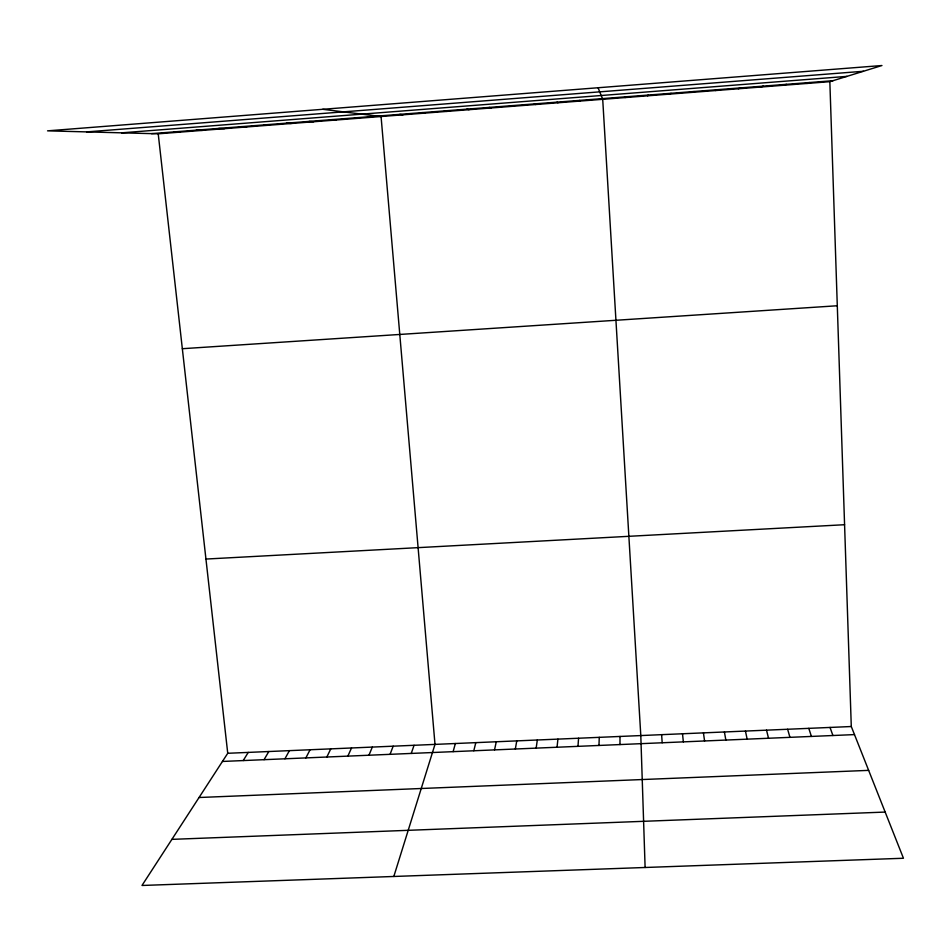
<?xml version="1.0" encoding="UTF-8"?>
<svg xmlns="http://www.w3.org/2000/svg" width="951" height="951" viewBox="0 0 951 951"><rect width="100%" height="100%" fill="white"/><g stroke="black" fill="none" stroke-linecap="round" stroke-linejoin="round"><path stroke-width="1.43" d="M619.981 744.562L620.004 736.454M598.964 745.453L599.261 737.334M577.982 746.345L578.565 738.226M625.176 97.573L625.235 96.847M557.048 747.236L557.916 739.117M536.162 748.128L537.315 739.997M515.335 749.008L516.762 740.877M494.544 749.887L496.256 741.756M473.8 750.779L475.797 742.636M453.116 751.647L455.374 743.516M393.821 876.465L434.999 744.383L381.066 116.521L322.734 109.306M411.248 753.43L414.065 745.287M390.065 754.333L393.167 746.19M368.94 755.225L372.328 747.082M347.864 756.128L351.525 747.973M326.847 757.02L330.782 748.865M305.865 757.911L310.074 749.757M647.69 95.825L648.083 95.076M284.931 758.791L289.413 750.636M264.057 759.683L268.812 751.528M243.218 760.562L248.247 752.407M158.223 133.818L227.741 753.287L141.984 885.476L903.45 858.254L851.288 726.528L829.843 81.679L881.946 65.524L47.55 130.846L158.223 133.818L829.843 81.679M670.265 94.066L671.002 93.293M692.899 92.318L693.968 91.51M715.58 90.547L716.995 89.715M738.321 88.788L740.068 87.92M761.121 87.017L763.213 86.125M783.969 85.245L786.406 84.33M806.876 83.462L809.67 82.523M86.589 131.904L863.46 71.266M121.621 132.843L846.972 76.377M151.494 133.639L832.981 80.704M182.342 348.708L837.296 305.758M205.939 559.057L844.571 524.714M227.741 753.287L851.288 726.528M222.439 761.454L854.485 734.6M199.044 797.509L868.655 770.369M171.893 839.364L885.167 812.071M173.843 131.904L180.262 132.118M196.251 130.168L202.361 130.394M218.718 128.421L224.507 128.682M241.233 126.673L246.701 126.959M263.807 124.914L268.955 125.223M286.441 123.166L291.268 123.499M309.123 121.395L313.64 121.764M331.863 119.636L336.06 120.016M354.675 117.865L358.539 118.269M399.777 114.358L402.986 114.821M422.066 112.622L424.966 113.11M444.426 110.887L446.994 111.41M466.822 109.151L469.081 109.686M489.29 107.404L491.215 107.974M511.804 105.656L513.409 106.25M534.379 103.897L535.651 104.527M557.013 102.149L557.952 102.791M579.694 100.378L580.3 101.056M598.084 87.754L602.708 99.32L640.796 735.551L645.111 867.49M830.021 727.432L832.921 735.515M808.802 728.347L811.405 736.431M787.63 729.251L789.936 737.346M766.518 730.166L768.527 738.249M745.441 731.069L747.153 739.165M724.412 731.973L725.839 740.068M703.443 732.864L704.572 740.972M682.509 733.768L683.353 741.875M661.623 734.659L662.181 742.767"/></g></svg>
